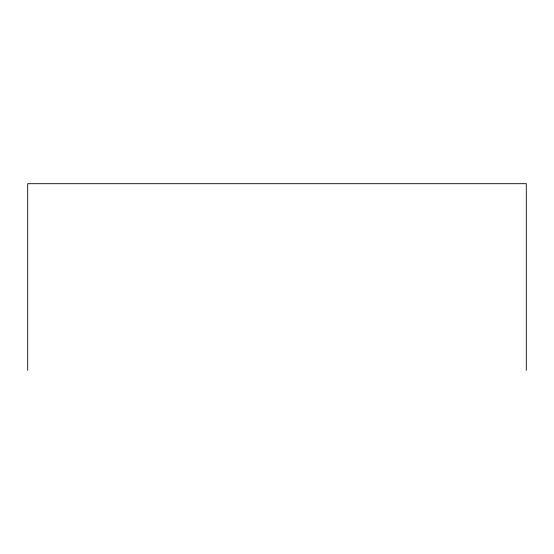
<?xml version="1.0" encoding="UTF-8"?>
<svg xmlns="http://www.w3.org/2000/svg" width="554" height="554" viewBox="0 0 554 554"><rect width="100%" height="100%" fill="white"/><g stroke="black" fill="none" stroke-linecap="round" stroke-linejoin="round"><path stroke-width="0.83" d="M526.3 370.314L526.3 183.686L27.7 183.686L27.7 370.314"/></g></svg>
